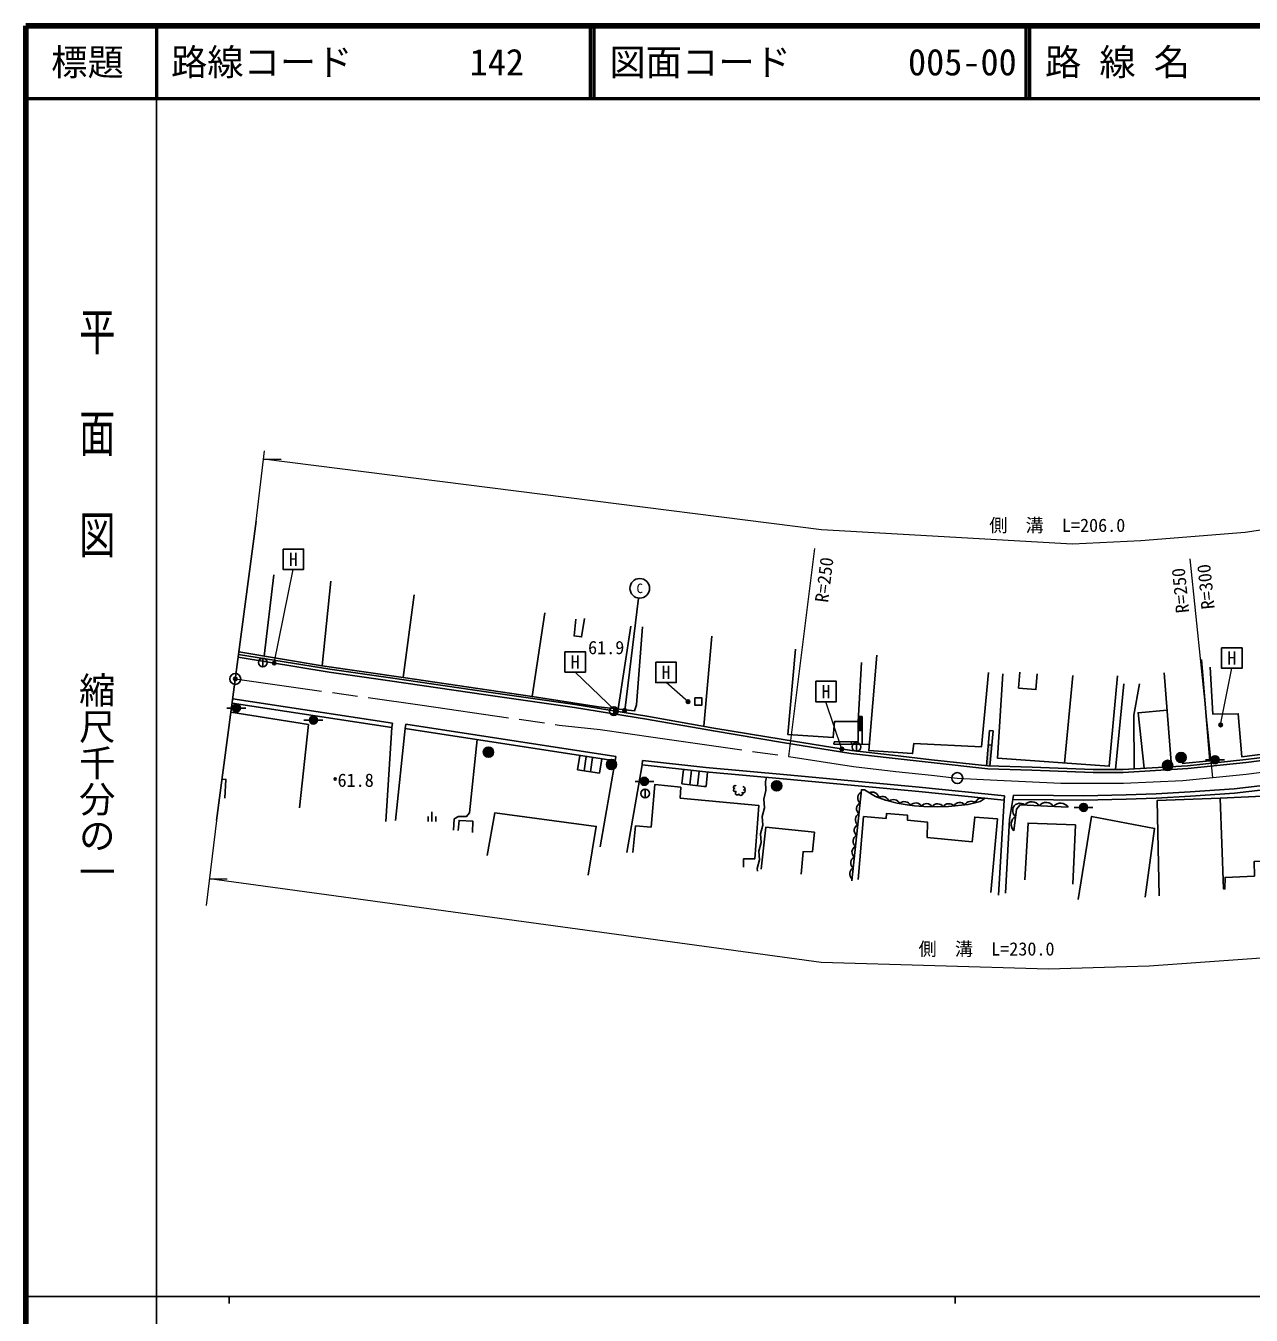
# Model space of a CAD drawing. Units: millimetres at full size, sheet at 1:1000; details may follow other scales. Extents: x 40000 to 680000, y 20000 to 380000.
# Drawn here: x 40000 to 208787, y 202409 to 380000 of the extents above; entities that cross this region are included whole.
import ezdxf
from ezdxf.enums import TextEntityAlignment as Align

# ---------------------------------------------------------------- set-up
doc = ezdxf.new("R2010")
doc.units = ezdxf.units.MM
doc.header["$LTSCALE"] = 1000
doc.header["$PDMODE"] = 32
doc.header["$PDSIZE"] = 500
doc.linetypes.add('CHAIN', pattern=[18.5, 12, -1.5, 3.5, -1.5])
for name, color, linetype, lineweight in [('M-BGD', 7, 'Continuous', 25), ('M-BGD-EXST', 7, 'Continuous', 25), ('M-BMK', 2, 'CHAIN', 13), ('M-BMK-OTRS', 5, 'Continuous', 25), ('M-BMK-SRVR', 3, 'Continuous', 25), ('M-STR-HTXT', 7, 'Continuous', 13), ('M-TTL', 2, 'Continuous', 140), ('M-TTL-BAND', 7, 'Continuous', 25), ('M-TTL-LINE', 7, 'Continuous', 50)]:
    doc.layers.add(name, color=color, linetype=linetype, lineweight=lineweight)
doc.layers.add('M-OTRS', color=6, linetype='Continuous')
doc.layers.add('M-TTL-TXT', color=7, linetype='Continuous')
doc.styles.add('@ＭＳ ゴシック', font='')
doc.styles.add('ＭＳ ゴシック', font='')
doc.styles.get('@ＭＳ ゴシック').set_extended_font_data('@MS Gothic')
doc.styles.get('ＭＳ ゴシック').set_extended_font_data('MS Gothic')

msp = doc.modelspace()

# ---------------------------------------------------------------- hatches: boundary and pattern name
at = {"layer": 'M-BGD'}
for points in [[(69551, 286023, -0.41421), (69001, 285473, -0.41421), (68451, 286023, -1)], [(80160, 284377, -0.41421), (79610, 283827, -0.41421), (79060, 284377, -1)], [(155220, 284849), (154685, 284878), (154648, 284200), (154650, 282936), (155214, 282937)], [(104421, 279962, -0.41421), (103721, 279262, -0.41421), (103021, 279962, -1)], [(153738, 281428), (151351, 281391), (151302, 281036), (153745, 281030)], [(173068, 280930), (172570, 280975), (172306, 278076), (172520, 278052), (172805, 278044)], [(121364, 278257, -0.41421), (120664, 277557, -0.41421), (119964, 278257, -1)], [(197977, 278132, -0.41421), (197277, 277432, -0.41421), (196577, 278132, -1)], [(199826, 279224, -0.41421), (199126, 278524, -0.41421), (198426, 279224, -1)], [(204360, 278913, -0.41421), (203810, 278363, -0.41421), (203260, 278913, -1)], [(125766, 275939, -0.41421), (125216, 275389, -0.41421), (124666, 275939, -1)], [(144124, 275312, -0.41421), (143424, 274612, -0.41421), (142724, 275312, -1)], [(186242, 272348, -0.41421), (185692, 271798, -0.41421), (185142, 272348, -1)]]:
    msp.add_hatch(color=256, dxfattribs=at).paths.add_polyline_path(points)
at = {"layer": 'M-BGD-EXST'}
for points in [[(74431, 292333, -1), (73992, 292094, -0.41421), (74092, 292433, -0.41421)], [(122715, 285825, -1), (122275, 285586, -0.41421), (122375, 285925, -0.41421)], [(131450, 287020, -1), (131011, 286781, -0.41421), (131111, 287120, -0.41421)], [(121470, 285729, -1), (121030, 285490, -0.41421), (121130, 285829, -0.41421)], [(204795, 283832, -1), (204356, 283593, -0.41421), (204456, 283932, -0.41421)], [(152630, 280510, -1), (152191, 280271, -0.41421), (152291, 280610, -0.41421)]]:
    msp.add_hatch(color=256, dxfattribs=at).paths.add_polyline_path(points)

# ---------------------------------------------------------------- linework, layer by layer
at = {"layer": 'M-BGD'}
for p, q in [((74143, 304386), (72820, 293189)), ((80800, 291842), (82036, 303510)), ((91967, 290236), (93494, 301608)), ((109736, 287617), (111483, 299161)), ((123340, 297307), (121570, 285907)), ((134505, 295912), (133395, 283516)), ((72643, 292902), (72643, 291702)), ((184232, 290531), (183048, 278463)), ((196792, 290884), (197791, 277963)), ((191230, 289378), (190117, 277564)), ((68451, 286023), (67701, 286023)), ((68418, 286719), (90428, 283367)), ((68496, 287314), (90518, 283960)), ((69551, 286023), (70301, 286023)), ((121000, 286210), (121000, 285010)), ((79060, 284377), (78310, 284377)), ((80160, 284377), (80910, 284377)), ((155220, 284849), (154685, 284878)), ((155220, 284849), (155209, 281026)), ((90428, 283367), (89571, 270423)), ((90518, 283960), (90428, 283367)), ((92233, 283214), (90931, 270554)), ((92233, 283214), (92324, 283807)), ((92233, 283214), (121166, 278752)), ((92324, 283807), (121257, 279345)), ((155214, 282937), (154650, 282936)), ((172748, 282935), (172306, 278076)), ((173246, 282890), (172748, 282935)), ((173246, 282890), (172805, 278044)), ((151302, 281036), (151351, 281391)), ((156187, 281023), (151302, 281036)), ((153745, 281030), (153738, 281428)), ((154402, 281272), (154402, 280072)), ((172570, 280975), (173068, 280930)), ((116295, 279504), (115990, 277527)), ((117204, 279363), (116900, 277387)), ((118072, 279230), (117767, 277253)), ((119043, 277056), (119348, 279033)), ((121166, 278752), (121257, 279345)), ((124879, 278226), (124946, 278822)), ((203260, 278913), (202510, 278913)), ((204360, 278913), (205110, 278913)), ((115990, 277527), (119043, 277056)), ((121166, 278752), (119125, 266906)), ((122781, 266123), (124879, 278226)), ((130364, 275593), (130588, 277581)), ((131454, 275470), (131679, 277458)), ((132533, 275348), (132757, 277336)), ((133717, 275222), (133896, 277213)), ((124666, 275939), (123916, 275939)), ((125766, 275939), (126516, 275939)), ((125309, 274861), (125309, 273661)), ((174806, 273947), (174747, 273350)), ((175966, 273426), (176058, 274025)), ((95944, 270407), (95944, 271735)), ((173971, 260253), (174747, 273350)), ((185142, 272348), (184392, 272348)), ((186242, 272348), (186992, 272348)), ((95411, 270407), (95411, 271104)), ((96477, 270407), (96477, 271104))]:
    msp.add_line(p, q, dxfattribs=at)
for points in [[(115764, 298290), (115529, 295965), (116553, 295837), (116937, 298354)], [(124966, 297231), (124108, 286496), (123855, 285663), (118886, 286193), (109736, 287617), (109736, 287617)], [(69305, 293420), (81860, 291370), (90214, 290173), (103432, 288258), (115632, 286520), (125545, 284914), (134770, 283271), (144302, 281705), (153715, 280179), (159387, 279523), (164746, 278915), (172520, 278052), (178599, 277883), (187020, 277572), (191120, 277561), (200016, 278097), (208025, 278946), (214084, 279700), (222583, 281098), (231657, 282819), (237451, 284192), (245044, 286189), (258272, 289979), (268940, 291978)], [(109736, 287617), (91967, 290236), (80800, 291842), (69352, 293774)], [(155087, 292327), (154648, 284200), (151404, 284200), (151213, 281968), (144972, 282368), (146002, 294120)], [(172597, 290930), (171637, 280674), (162340, 281169), (162151, 279758), (156118, 280191), (157213, 293336)], [(69252, 293023), (81799, 290975), (90157, 289777), (103376, 287862), (115571, 286125), (125477, 284520), (134703, 282876), (144237, 281310), (153660, 279783), (159342, 279126), (164701, 278517), (172493, 277653), (178586, 277483), (187012, 277173), (191131, 277161), (200049, 277699), (208071, 278549), (214141, 279304), (222652, 280704), (231741, 282428), (237548, 283804), (245150, 285803), (258364, 289590), (269014, 291584)], [(201929, 292737), (203087, 278743), (199275, 278383)], [(213614, 280096), (207491, 279317), (206998, 285258), (203485, 285192), (203122, 291679)], [(190351, 290461), (189243, 278013), (173833, 279132), (174579, 290763)], [(179316, 290763), (179135, 288575), (176741, 288781), (176922, 290968)], [(192671, 277654), (192620, 285070), (193408, 289355)], [(68252, 285471), (78935, 283746), (77679, 272295)], [(151351, 281391), (154653, 281441), (154648, 284200)], [(197191, 285719), (193200, 285394), (194040, 277737)], [(98921, 269197), (98990, 270773), (99596, 271108), (100708, 271099), (101103, 271623), (102179, 281680)], [(124946, 278822), (133677, 277836), (144869, 276829), (163047, 275117), (174806, 273947)], [(124879, 278226), (133617, 277239), (144814, 276231), (162989, 274520), (174747, 273350)], [(67030, 276241), (67565, 276209), (67409, 273602)], [(138856, 264108), (138878, 265276), (140403, 265254), (140990, 272599), (130140, 273632), (130214, 275126), (126663, 275508), (126122, 269638), (123998, 269794), (123617, 266159)], [(130364, 275593), (133415, 275249), (133717, 275222)], [(137827, 275308), (137699, 275353), (137587, 275308), (137480, 275174), (137500, 275044), (137583, 274985), (137643, 274974), (137537, 274913), (137473, 274724), (137505, 274587), (137686, 274518), (137834, 274537), (137757, 274340), (137754, 274174), (137878, 274098), (138060, 274060), (138185, 274116), (138218, 274177), (138270, 274095), (138502, 273992), (138676, 274060), (138774, 274220), (138732, 274331), (138662, 274383), (138855, 274335), (139047, 274448), (139100, 274647), (139028, 274724), (138901, 274755), (139058, 274800), (139080, 274888), (139039, 275059), (138957, 275149), (138784, 275226)], [(140782, 263559), (140754, 263946), (141064, 265122), (140976, 266336), (141286, 267512), (141198, 268725), (141508, 269902), (141420, 271115), (141730, 272292), (141642, 273505), (141952, 274681), (141864, 275895), (142019, 276483)], [(175966, 273426), (181557, 273375), (185699, 273352), (191561, 273497), (195706, 273616), (200428, 273904), (206507, 274320), (212406, 274980), (217255, 275801), (219286, 276136)], [(176058, 274025), (181561, 273975), (185693, 273952), (191544, 274097), (195679, 274215), (200389, 274503), (206454, 274918), (212323, 275575)], [(153767, 262236), (155105, 274787), (155514, 274752), (157056, 273873), (158432, 273324), (160044, 272915), (161394, 272698), (162417, 272583), (163689, 272496), (165536, 272444), (167078, 272462), (169791, 272758), (171472, 273150), (172149, 273608)], [(196106, 260185), (195853, 273300), (204512, 273633)], [(175966, 273426), (175479, 270662), (174933, 260555)], [(176110, 269124), (176458, 272122), (176954, 272714), (183580, 272379)], [(99567, 269187), (99685, 270557), (101594, 270440), (101536, 268913)], [(117452, 263014), (118573, 269738), (104593, 271590), (103565, 265708)], [(172941, 260620), (173827, 270754), (170702, 271007), (170359, 267613), (164145, 268208), (164217, 270303), (161455, 270587), (161455, 271271), (158554, 271511), (158503, 270828), (155399, 271093), (154629, 262430)], [(184223, 261793), (184574, 269944), (178064, 270192), (177604, 262378)], [(194173, 259965), (195481, 269457), (186801, 271116), (184946, 259686)], [(141284, 263842), (141955, 269636), (148620, 268920), (148364, 266259), (147072, 266248), (146815, 263159)]]:
    msp.add_lwpolyline(points, dxfattribs=at)
for points in [[(132131, 287437), (133121, 287437), (133121, 286448), (132131, 286448)], [(211327, 273959), (211787, 265024), (209194, 264902), (209220, 262892), (205187, 262702), (205158, 261119), (204971, 261133), (204512, 273633)]]:
    msp.add_lwpolyline(points, close=True, dxfattribs=at)
for centre, radius in [((72643, 292302), 600), ((69001, 286023), 550), ((121000, 285610), 600), ((79610, 284377), 550), ((103721, 279962), 700), ((154402, 280672), 600), ((120664, 278257), 700), ((197277, 278132), 700), ((199126, 279224), 700), ((203810, 278913), 550), ((82606, 276260), 150), ((125216, 275939), 550), ((143424, 275312), 700), ((125309, 274261), 600), ((185692, 272348), 550)]:
    msp.add_circle(centre, radius, dxfattribs=at)
for centre, radius, start, end in [((155490, 273655), 903, 117.76926, 230.0592), ((156570, 273526), 942, 10.46767, 115.18374), ((158011, 272951), 903, 12.12471, 124.41466), ((171591, 272816), 804, 59.3687, 167.13887), ((155331, 272163), 903, 117.76926, 230.0592), ((159522, 272509), 922, 22.49563, 131.27659), ((161040, 272231), 917, 26.90458, 136.51959), ((162558, 272036), 929, 31.39662, 138.93607), ((164081, 271934), 935, 34.53134, 141.19449), ((165597, 271919), 924, 35.37809, 143.84427), ((167135, 271906), 956, 41.94897, 145.11131), ((168646, 272127), 903, 40.0957, 152.38564), ((170199, 272199), 1002, 52.63566, 149.4232), ((176934, 271920), 1004, 49.37227, 233.77534), ((178548, 271882), 1250, 33.97779, 140.23799), ((180546, 271782), 1250, 33.97779, 140.23799), ((182543, 271681), 1250, 33.97779, 140.23799), ((155013, 269180), 903, 117.76926, 230.0592), ((155172, 270672), 903, 117.76926, 230.0592), ((176970, 270030), 1250, 120.23944, 226.49965), ((154854, 267688), 903, 117.76926, 230.0592), ((154695, 266197), 903, 117.76926, 230.0592), ((154536, 264705), 903, 117.76926, 230.0592), ((154377, 263214), 903, 117.76926, 230.0592)]:
    msp.add_arc(centre, radius, start, end, dxfattribs=at)
at = {"layer": 'M-BGD-EXST'}
msp.add_line((122495, 285705), (124401, 301179), dxfattribs=at)
for points in [[(75445, 307931), (78257, 307931), (78257, 305119), (75445, 305119)], [(114261, 293789), (117074, 293789), (117074, 290976), (114261, 290976)], [(204716, 294324), (207529, 294324), (207529, 291511), (204716, 291511)], [(126778, 292348), (129591, 292348), (129591, 289536), (126778, 289536)], [(148807, 289714), (151620, 289714), (151620, 286902), (148807, 286902)]]:
    msp.add_lwpolyline(points, close=True, dxfattribs=at)
for centre, radius in [((124566, 302519), 1350), ((74212, 292213), 250), ((122495, 285705), 250), ((131230, 286901), 250), ((121250, 285610), 250), ((204575, 283713), 250), ((152411, 280390), 250)]:
    msp.add_circle(centre, radius, dxfattribs=at)
at = {"layer": 'M-BMK'}
msp.add_lwpolyline([(68858, 290042), (94619, 286423), (113447, 283687), (119131, 283066), (126749, 281966), (145113, 279354), (154026, 277967), (159815, 277282), (164761, 276796), (168305, 276386), (172846, 276158), (182553, 275709), (191211, 275683), (199374, 276067), (203496, 276464), (208102, 276928), (213579, 277656)], dxfattribs=at)
at = {"layer": 'M-BMK-OTRS'}
msp.add_line((71736, 311776), (66274, 270533), dxfattribs=at)
at = {"layer": 'M-BMK-SRVR'}
for centre in [(68858, 290042), (168305, 276386)]:
    msp.add_circle(centre, 750, dxfattribs=at)
at = {"layer": 'M-OTRS'}
msp.add_point((68858, 290042), dxfattribs=at)
at = {"layer": 'M-STR-HTXT'}
for p, q in [((71736, 311776), (72869, 321463)), ((72731, 320290), (75186, 320324)), ((145113, 279354), (148683, 308006)), ((203496, 276464), (200398, 306604)), ((74212, 292213), (76851, 305119)), ((204575, 283713), (206122, 291511)), ((121250, 285610), (115667, 290976)), ((131230, 286901), (128185, 289536)), ((152411, 280390), (150214, 286902)), ((66274, 270533), (64841, 258839)), ((65289, 262497), (67744, 262506))]:
    msp.add_line(p, q, dxfattribs=at)
for points in [[(266567, 320652), (243404, 316783), (225264, 312823), (207934, 310224), (193561, 309054), (184172, 308611), (149614, 310577), (72731, 320290)], [(280401, 255793), (275848, 256836), (268232, 257559), (258407, 257720), (245664, 256036), (232675, 253981), (215295, 251967), (194736, 250460), (180888, 250066), (149573, 250982), (65289, 262497)]]:
    msp.add_lwpolyline(points, dxfattribs=at)
at = {"layer": 'M-TTL'}
for p, q in [((40000, 380000), (40000, 20000)), ((680000, 380000), (40000, 380000))]:
    msp.add_line(p, q, dxfattribs=at)
at = {"layer": 'M-TTL-BAND'}
for p, q in [((58000, 370000), (58000, 20000)), ((40000, 205000), (579000, 205000)), ((68000, 205000), (68000, 204000)), ((168000, 205000), (168000, 204000))]:
    msp.add_line(p, q, dxfattribs=at)
at = {"layer": 'M-TTL-LINE'}
for p, q in [((58000, 380000), (58000, 370000)), ((117750, 380000), (117750, 370000)), ((118250, 380000), (118250, 370000)), ((177750, 380000), (177750, 370000)), ((178250, 380000), (178250, 370000)), ((40000, 370000), (680000, 370000))]:
    msp.add_line(p, q, dxfattribs=at)

# ---------------------------------------------------------------- texts
at = {"layer": 'M-BGD', "style": 'ＭＳ ゴシック'}
for s, p in [('61.9', (119944, 292903)), ('61.8', (85438, 274632))]:
    msp.add_text(s, height=1833, dxfattribs=at).set_placement(p, align=Align.BOTTOM_CENTER)
at = {"layer": 'M-BGD-EXST', "style": 'ＭＳ ゴシック'}
for s, height, p in [('H', 1833, (76851, 306525)), ('C', 1320, (124566, 302519)), ('H', 1833, (115667, 292382)), ('H', 1833, (206122, 292917)), ('H', 1833, (128185, 290942)), ('H', 1833, (150214, 288308))]:
    msp.add_text(s, height=height, dxfattribs=at).set_placement(p, align=Align.MIDDLE_CENTER)
at = {"layer": 'M-STR-HTXT', "style": 'ＭＳ ゴシック'}
for s, p in [('側\u3000溝\u3000L=206.0', (182076, 309741)), ('側\u3000溝\u3000L=230.0', (172330, 251391))]:
    msp.add_text(s, height=1833, dxfattribs=at).set_placement(p, align=Align.BOTTOM_CENTER)
for s, rotation, p in [('R=250', 82.896, (151426, 303519)), ('R=300', 95.869, (203992, 302890)), ('R=250', 95.869, (200486, 302365))]:
    msp.add_text(s, height=1833, rotation=rotation, dxfattribs=at).set_placement(p, align=Align.BOTTOM_CENTER)
at = {"layer": 'M-TTL-BAND', "style": '@ＭＳ ゴシック', "width": 1.4}
msp.add_text('平  面  図', height=3666, rotation=270, dxfattribs=at).set_placement((49777, 306475), align=Align.MIDDLE_RIGHT)
at = {"layer": 'M-TTL-BAND', "style": '@ＭＳ ゴシック'}
msp.add_text('縮尺千分の一', height=3666, rotation=270, dxfattribs=at).set_placement((49777, 261030), align=Align.MIDDLE_RIGHT)
at = {"layer": 'M-TTL-TXT', "style": 'ＭＳ ゴシック'}
msp.add_text('標題', height=3666, dxfattribs=at).set_placement((48500, 375000), align=Align.MIDDLE_CENTER)
for s, p in [('路線コード', (60000, 375000)), ('142', (101142, 375000)), ('図面コード', (120380, 375000)), ('005-00', (161521, 375000)), ('路 線 名', (180380, 375000))]:
    msp.add_text(s, height=3666, dxfattribs=at).set_placement(p, align=Align.MIDDLE_LEFT)

doc.saveas('drawing.dxf')
